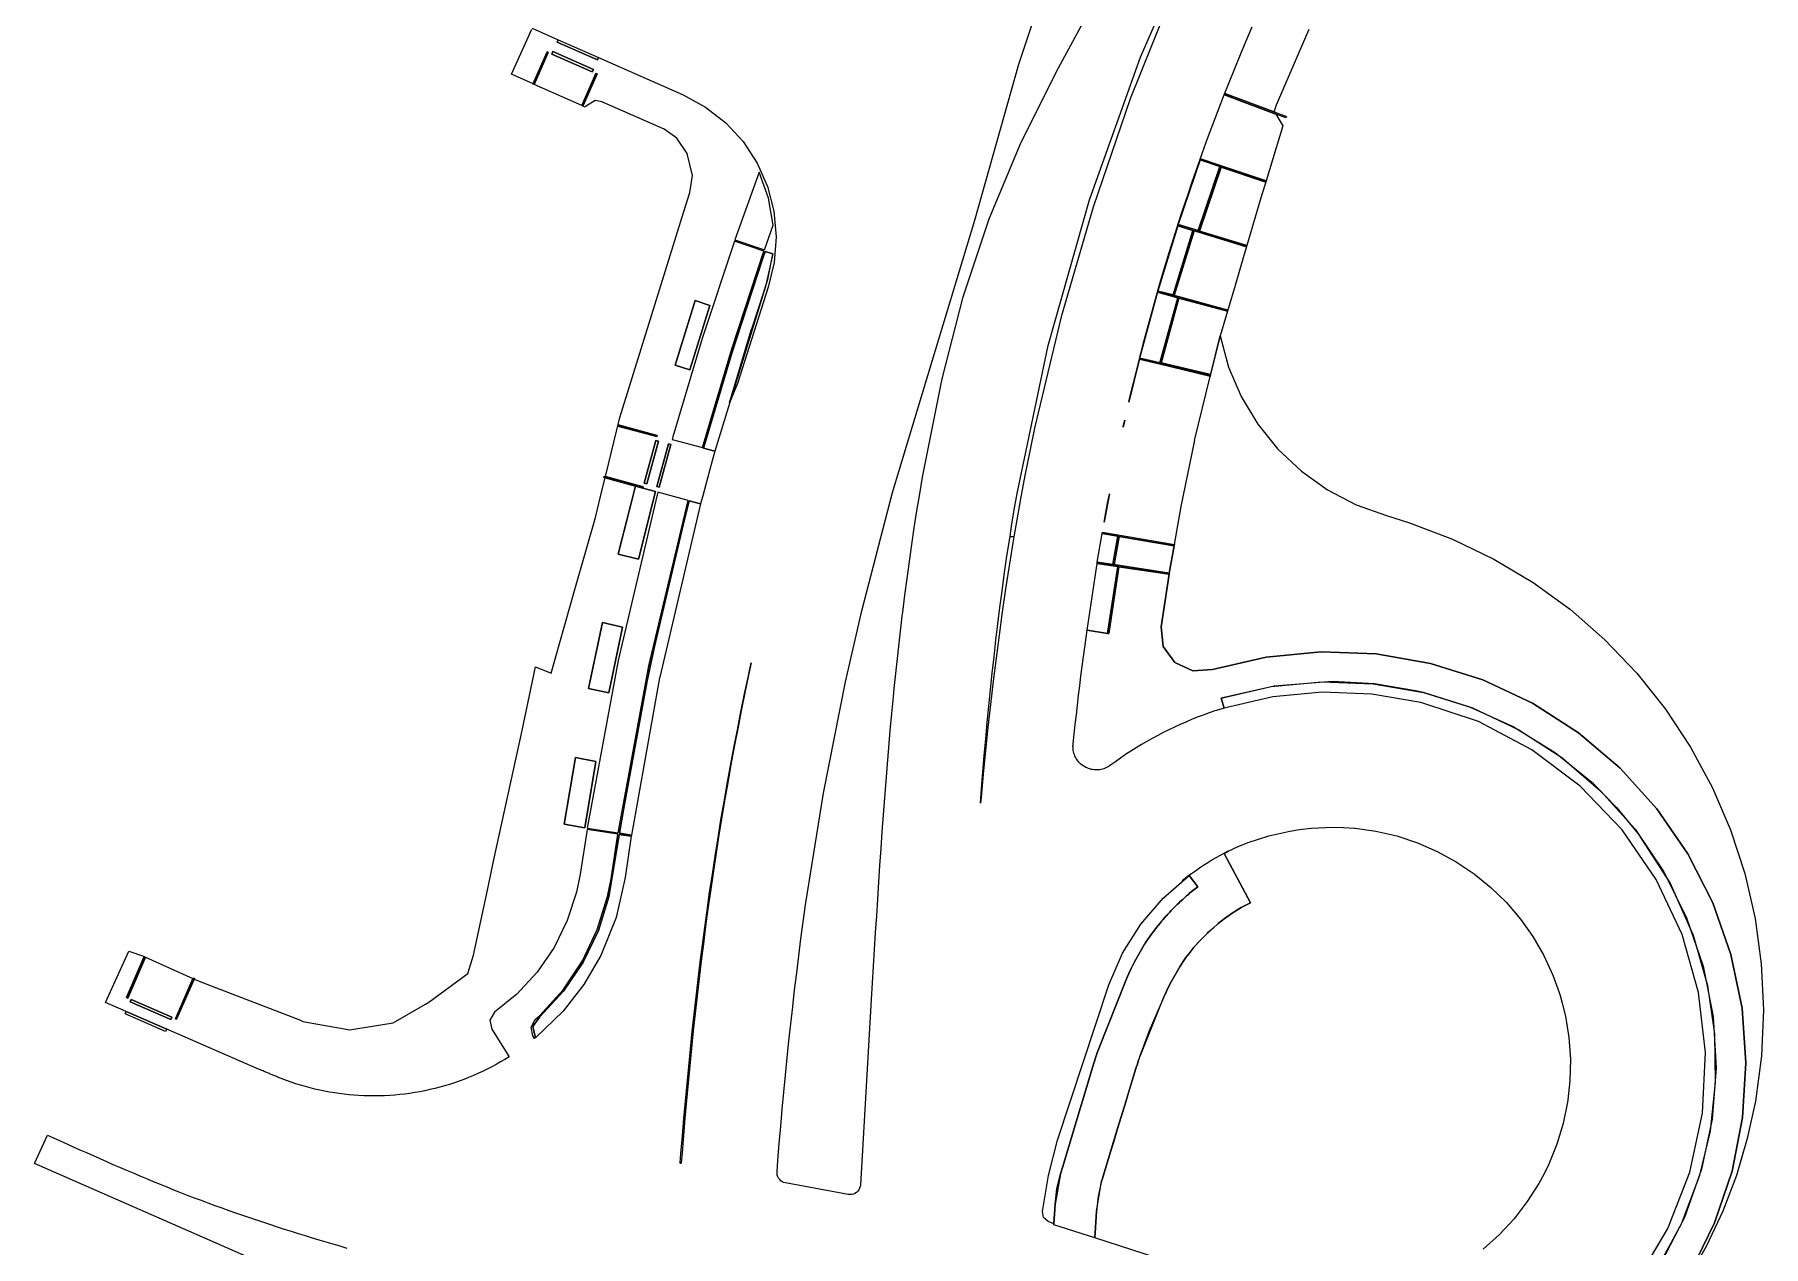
# Model space of a CAD drawing. Header units: metres. Extents: x 105146 to 106170, y 111783 to 118163.
# Drawn here: x 105651.1 to 105784.1, y 114006.6 to 114099.9 of the extents above; entities that cross this region are included whole.
import ezdxf

# ---------------------------------------------------------------- set-up
doc = ezdxf.new("R2010")
doc.units = ezdxf.units.M
doc.layers.add('20-EP-ZONA-DURA', color=253, linetype='CONTINUOUS', lineweight=13)
doc.layers.add('20-EP-ZONA-VERDE', color=84, linetype='CONTINUOUS', lineweight=13)

msp = doc.modelspace()

# ---------------------------------------------------------------- linework, layer by layer
at = {"layer": '20-EP-ZONA-DURA'}
for points in [[(105689.3934, 114100.3543), (105691.3943, 114099.4715), (105691.3135, 114099.2885), (105691.3135, 114099.2885), (105694.4243, 114097.9165), (105694.5051, 114098.0995), (105701.0085, 114095.2315), (105702.7398, 114094.2911), (105704.2939, 114093.0801), (105705.6289, 114091.6312), (105706.7088, 114089.9833), (105707.5045, 114088.1809), (105707.9946, 114086.2727), (105708.1658, 114084.3099), (105708.0135, 114082.3456), (105707.5419, 114080.4327), (105705.1789, 114073.0285), (105704.5663, 114071.5332), (105706.2432, 114077.1162), (105706.307, 114077.3155), (105706.3117, 114077.3149), (105707.1798, 114079.98), (105707.3523, 114080.4963), (105707.4958, 114080.9541), (105707.5095, 114080.9921), (105707.5167, 114081.0278), (105707.8823, 114082.8502), (105707.9105, 114082.9907), (105707.3115, 114083.1919), (105707.1147, 114082.5929), (105704.7442, 114075.3603), (105702.5845, 114068.0621), (105703.4529, 114067.8263), (105703.2457, 114067.082), (105702.8747, 114065.7289), (105702.5111, 114064.3738), (105702.3523, 114063.7731), (105701.4837, 114064.0091), (105700.1896, 114058.8772), (105698.9821, 114053.6452), (105697.9454, 114048.7058), (105697.288, 114045.2992), (105697.2843, 114045.2999), (105697.2422, 114045.0533), (105696.1031, 114038.4307), (105697.0253, 114038.2847), (105697.0101, 114038.1859), (105696.0875, 114038.3319), (105695.3011, 114033.5415), (105694.4991, 114030.9516), (105693.325, 114028.5078), (105691.8042, 114026.2633), (105689.9697, 114024.2669), (105689.4562, 114023.5516), (105689.6573, 114022.6943), (105689.5794, 114022.6304), (105689.4545, 114022.8283), (105689.3094, 114023.4966), (105689.6277, 114024.1019), (105689.9865, 114024.3999), (105691.7733, 114026.382), (105693.2575, 114028.5997), (105694.4083, 114031.0074), (105695.2021, 114033.5551), (105695.4671, 114034.9109), (105695.9887, 114038.3477), (105693.6183, 114038.7231), (105693.0959, 114035.2831), (105692.8135, 114033.8875), (105692.1001, 114031.6989), (105691.083, 114029.6338), (105689.7827, 114027.7342), (105688.2257, 114026.0387), (105686.5105, 114024.6529), (105686.1524, 114024.0385), (105686.2933, 114023.3415), (105687.6287, 114021.2246), (105687.3039, 114021.024), (105687.3005, 114021.022), (105686.9672, 114020.8252), (105686.6244, 114020.6321), (105686.2814, 114020.4477), (105685.9338, 114020.2698), (105685.5843, 114020.0996), (105685.5806, 114020.0979), (105685.2298, 114019.9356), (105685.2262, 114019.934), (105684.8711, 114019.7783), (105684.5098, 114019.6284), (105684.1457, 114019.4859), (105683.7811, 114019.3515), (105683.41, 114019.2231), (105683.0389, 114019.103), (105682.6629, 114018.9895), (105682.2872, 114018.8843), (105681.9117, 114018.7872), (105681.5308, 114018.6967), (105681.1482, 114018.614), (105680.7669, 114018.5394), (105680.763, 114018.5387), (105680.3821, 114018.4721), (105680.3782, 114018.4715), (105679.9952, 114018.4124), (105679.6072, 114018.3604), (105679.2187, 114018.3163), (105678.8283, 114018.2799), (105678.4423, 114018.2517), (105678.4384, 114018.2515), (105678.0503, 114018.2309), (105677.6603, 114018.218), (105677.2673, 114018.2129), (105677.2107, 114018.2129), (105676.8273, 114018.2167), (105676.4505, 114018.2277), (105676.4466, 114018.2279), (105676.0703, 114018.2462), (105675.6894, 114018.2723), (105675.3095, 114018.3057), (105674.9349, 114018.346), (105674.931, 114018.3465), (105674.5569, 114018.3941), (105674.1795, 114018.4496), (105673.8043, 114018.5123), (105673.433, 114018.5819), (105673.4292, 114018.5826), (105673.0607, 114018.6591), (105673.0569, 114018.6599), (105672.6884, 114018.7438), (105672.3211, 114018.8351), (105672.3173, 114018.8361), (105671.954, 114018.9339), (105671.9503, 114018.9349), (105671.5877, 114019.0402), (105671.2237, 114019.1535), (105670.8621, 114019.2739), (105670.5041, 114019.4009), (105670.4342, 114019.4264), (105670.3652, 114019.4521), (105670.2954, 114019.4784), (105670.2255, 114019.5049), (105670.1557, 114019.5317), (105670.0861, 114019.5587), (105670.0166, 114019.5859), (105669.9468, 114019.6133), (105669.8775, 114019.6409), (105669.8085, 114019.6686), (105669.7389, 114019.6969), (105669.6693, 114019.725), (105669.6003, 114019.7533), (105669.531, 114019.7819), (105669.4617, 114019.8106), (105669.3925, 114019.8395), (105669.3232, 114019.8684), (105669.2543, 114019.8974), (105669.1852, 114019.9267), (105669.1163, 114019.956), (105669.0471, 114019.9855), (105668.9782, 114020.0149), (105668.9092, 114020.0446), (105668.8398, 114020.0745), (105668.7709, 114020.104), (105668.7022, 114020.1338), (105668.6329, 114020.1639), (105668.5637, 114020.1937), (105668.495, 114020.2236), (105668.4258, 114020.2536), (105668.3568, 114020.2835), (105661.2843, 114023.3557), (105658.1657, 114024.7103), (105656.5705, 114025.4032), (105658.3791, 114029.3561), (105659.5097, 114028.9549), (105659.5629, 114028.9308), (105658.1973, 114025.7869), (105658.2891, 114025.7469), (105659.654, 114028.8895), (105663.2975, 114027.2374), (105661.9579, 114024.1533), (105662.0497, 114024.1135), (105663.3885, 114027.1961), (105663.5257, 114027.1339), (105664.3597, 114026.8045), (105671.5869, 114024.0473), (105671.7449, 114023.9297), (105675.3599, 114023.3105), (105675.8223, 114023.3843), (105678.6993, 114023.8441), (105681.2019, 114025.2665), (105681.4377, 114025.4385), (105684.4435, 114027.6325), (105684.8801, 114029.0309), (105686.0327, 114034.4149), (105686.4305, 114036.2745), (105687.2885, 114040.2505), (105688.6199, 114046.3269), (105689.6541, 114051.2225), (105690.8509, 114050.7489), (105692.6833, 114057.1847), (105694.2615, 114062.7199), (105694.8063, 114064.9613), (105695.0026, 114065.7691), (105697.3356, 114065.136), (105697.2867, 114064.9426), (105697.2833, 114064.9435), (105696.0143, 114059.9007), (105697.5647, 114059.5105), (105698.8797, 114064.7161), (105697.9147, 114064.9785), (105697.9407, 114065.0747), (105695.0262, 114065.8662), (105696.1307, 114070.4113), (105701.0637, 114086.2525), (105701.5231, 114087.7253), (105701.7221, 114089.0295), (105701.3117, 114090.7149), (105700.5149, 114091.8937), (105699.5395, 114092.5997), (105694.9311, 114094.6153), (105694.7477, 114094.6955), (105694.2417, 114094.7951), (105693.5069, 114094.3443), (105693.4799, 114094.2885), (105693.2973, 114094.3699), (105694.3869, 114096.8401), (105694.2953, 114096.8805), (105693.2059, 114094.4107), (105690.1957, 114095.7523), (105689.5523, 114096.0391), (105690.6355, 114098.4947), (105690.5439, 114098.5351), (105689.4612, 114096.0798), (105687.8027, 114096.8191), (105689.3683, 114100.2969)], [(105749.144, 114100.2697), (105748.7981, 114099.4921), (105748.7981, 114099.4921), (105746.6335, 114094.4459), (105746.4791, 114093.9871), (105746.5338, 114093.8915), (105744.1791, 114094.7707), (105742.6817, 114095.3299), (105742.6467, 114095.2361), (105744.1441, 114094.6771), (105746.6113, 114093.756), (105747.1369, 114092.8367), (105745.8468, 114088.612), (105742.3249, 114089.8057), (105740.8081, 114090.3199), (105740.7759, 114090.2251), (105739.0913, 114085.2541), (105739.0621, 114085.1585), (105737.531, 114080.138), (105737.5037, 114080.0419), (105736.1425, 114075.0394), (105736.1325, 114075.0433), (105736.2049, 114075.3298), (105736.4956, 114076.4484), (105736.7938, 114077.5649), (105737.0996, 114078.6795), (105737.413, 114079.7919), (105737.7339, 114080.9021), (105738.0624, 114082.0102), (105738.3984, 114083.116), (105738.7418, 114084.2195), (105739.0928, 114085.3206), (105739.4515, 114086.4198), (105739.8172, 114087.5156), (105740.1906, 114088.6094), (105740.5713, 114089.7006), (105740.9595, 114090.7891), (105741.3551, 114091.875), (105741.758, 114092.9582), (105742.1683, 114094.0388), (105742.5859, 114095.1163), (105743.0108, 114096.1911), (105743.443, 114097.2629), (105743.8825, 114098.332), (105744.3292, 114099.3977), (105744.7832, 114100.4605)], [(105775.7449, 114004.5921), (105777.8141, 114008.3787), (105779.2212, 114012.1287), (105780.021, 114015.5139), (105780.0217, 114015.5179), (105780.4301, 114019.2335), (105780.4303, 114019.2383), (105780.365, 114022.9756), (105780.3646, 114022.9805), (105779.8265, 114026.6804), (105779.8257, 114026.6843), (105778.7322, 114030.5452), (105778.7296, 114030.5523), (105776.9267, 114034.5953), (105776.9235, 114034.6011), (105774.4927, 114038.3841), (105772.8447, 114040.376), (105772.8411, 114040.38), (105771.0208, 114042.2232), (105768.1194, 114044.5897), (105768.1164, 114044.5918), (105764.9387, 114046.5713), (105764.9352, 114046.5732), (105761.5312, 114048.1342), (105761.5285, 114048.1353), (105757.9513, 114049.2529), (105757.3542, 114049.3916), (105754.1821, 114049.9163), (105754.1771, 114049.9168), (105750.9664, 114050.0926), (105750.9617, 114050.0926), (105746.4712, 114049.7491), (105746.4619, 114049.7476), (105742.3967, 114048.8221), (105742.6317, 114048.0575), (105742.3682, 114047.9776), (105741.9122, 114047.8303), (105741.4588, 114047.6754), (105741.0083, 114047.5129), (105740.56, 114047.3428), (105740.1149, 114047.1654), (105739.6729, 114046.9806), (105739.2339, 114046.7884), (105738.7982, 114046.5888), (105738.366, 114046.3821), (105737.9372, 114046.1682), (105737.5121, 114045.9471), (105737.0908, 114045.7189), (105736.6731, 114045.4837), (105736.2597, 114045.2418), (105735.8503, 114044.9928), (105735.445, 114044.7371), (105735.0442, 114044.4746), (105734.6477, 114044.2055), (105734.2559, 114043.9298), (105733.8736, 114043.6512), (105733.8699, 114043.6486), (105733.7764, 114043.5837), (105733.682, 114043.5264), (105733.5835, 114043.4747), (105733.4819, 114043.4291), (105733.3778, 114043.3899), (105733.272, 114043.3574), (105733.1643, 114043.3314), (105733.054, 114043.3119), (105732.9429, 114043.2994), (105732.8327, 114043.2938), (105732.7209, 114043.2949), (105732.6094, 114043.3031), (105732.4999, 114043.3179), (105732.3899, 114043.3398), (105732.2828, 114043.3681), (105732.1767, 114043.4032), (105732.0744, 114043.4443), (105731.9727, 114043.4927), (105731.8759, 114043.5463), (105731.7826, 114043.6057), (105731.6924, 114043.6714), (105731.6054, 114043.7433), (105731.5257, 114043.818), (105731.4484, 114043.9), (105731.3777, 114043.9849), (105731.3117, 114044.0748), (105731.252, 114044.1679), (105731.1974, 114044.2657), (105731.1494, 114044.3659), (105731.1076, 114044.4691), (105731.0724, 114044.574), (105731.0433, 114044.6824), (105731.0214, 114044.7909), (105731.006, 114044.9018), (105730.9975, 114045.0133), (105730.9945, 114045.0996), (105730.9954, 114045.1136), (105730.9959, 114045.121), (105730.9961, 114045.1253), (105730.9963, 114045.1299), (105731.0011, 114045.2068), (105731.007, 114045.2867), (105731.0073, 114045.2911), (105731.1693, 114046.7822), (105731.2534, 114047.5303), (105731.3396, 114048.2782), (105731.4263, 114049.0142), (105731.4277, 114049.0253), (105731.4299, 114049.0488), (105731.5177, 114049.7719), (105731.6098, 114050.5177), (105731.7039, 114051.2631), (105731.8002, 114052.0078), (105731.8986, 114052.7516), (105731.9993, 114053.4949), (105732.0749, 114054.0405), (105733.6572, 114053.8015), (105733.7559, 114053.7865), (105734.5325, 114058.9282), (105738.388, 114058.3434), (105737.7787, 114054.3075), (105737.9405, 114052.7937), (105738.8245, 114051.5542), (105740.203, 114050.9081), (105741.7212, 114051.0218), (105741.7212, 114051.0218), (105745.8539, 114051.9808), (105750.0775, 114052.3811), (105754.3167, 114052.2157), (105758.4963, 114051.4875), (105762.5147, 114050.2201), (105766.3303, 114048.4326), (105769.876, 114046.1564), (105773.0897, 114043.4313), (105775.9149, 114040.3053), (105778.302, 114036.8332), (105780.2092, 114033.076), (105781.6028, 114029.0996), (105782.4585, 114024.9739), (105782.7612, 114020.7712), (105782.5056, 114016.5655), (105781.6963, 114012.4304), (105780.3473, 114008.4386), (105778.4825, 114004.6603)]]:
    msp.add_lwpolyline(points, dxfattribs=at)
for points in [[(105690.9907, 114098.5567), (105690.9099, 114098.3735), (105694.0209, 114097.0015), (105694.1015, 114097.1845), (105690.9907, 114098.5567)], [(105745.5287, 114087.5701), (105744.3718, 114083.6413), (105740.7189, 114084.757), (105742.3871, 114089.679), (105745.8176, 114088.5164), (105745.5287, 114087.5701)], [(105704.9811, 114084.0749), (105707.2567, 114083.3119), (105707.9263, 114085.2181), (105707.5672, 114087.2936), (105706.8447, 114089.2723), (105704.9811, 114084.0749)], [(105742.8808, 114078.5785), (105742.9071, 114078.6749), (105739.0755, 114079.7177), (105737.531, 114080.138), (105738.6929, 114079.8342), (105738.7885, 114079.8049), (105740.3075, 114084.7781), (105740.5945, 114084.6905), (105744.3435, 114083.5453), (105744.1461, 114082.8749), (105743.4645, 114080.5621), (105742.8808, 114078.5785)], [(105707.2241, 114083.2175), (105704.9483, 114083.9803), (105702.4747, 114076.4804), (105700.2257, 114068.9101), (105700.1733, 114068.7169), (105702.4879, 114068.0885), (105704.7418, 114075.6888), (105707.2241, 114083.2175)], [(105703.0721, 114079.0195), (105701.9385, 114079.4077), (105700.3835, 114074.4457), (105701.5281, 114074.0871), (105703.0721, 114079.0195)], [(105742.8808, 114078.5785), (105742.3221, 114076.6799), (105741.5823, 114073.7089), (105737.7906, 114074.6177), (105739.1453, 114079.5951), (105742.8808, 114078.5785)], [(105736.1288, 114075.0283), (105735.2952, 114071.6012), (105735.3787, 114071.9626), (105735.6465, 114073.0868), (105735.9219, 114074.2093), (105736.1288, 114075.0283)], [(105699.0153, 114069.0315), (105696.0017, 114069.8499), (105695.9755, 114069.7535), (105698.9891, 114068.9349), (105699.0153, 114069.0315)], [(105734.9767, 114070.2027), (105734.8628, 114069.6761), (105734.8589, 114069.6769), (105734.866, 114069.7084), (105734.9767, 114070.2027)], [(105698.2123, 114065.3119), (105699.1035, 114068.5931), (105698.9105, 114068.6455), (105698.0193, 114065.3643), (105698.2123, 114065.3119)], [(105700.0685, 114068.3309), (105699.8755, 114068.3835), (105698.9845, 114065.1023), (105699.1775, 114065.0497), (105700.0685, 114068.3309)], [(105693.6339, 114038.8219), (105696.0045, 114038.4463), (105698.3769, 114051.3079), (105701.3871, 114064.0353), (105699.0727, 114064.6639), (105699.0201, 114064.4707), (105696.0095, 114051.713), (105693.6339, 114038.8219)], [(105733.8046, 114064.5384), (105733.3936, 114062.356), (105733.5267, 114063.0893), (105733.6623, 114063.8215), (105733.7983, 114064.5395), (105733.8046, 114064.5384)], [(105723.9206, 114041.1956), (105723.8805, 114040.7471), (105723.9661, 114041.8479), (105724.0691, 114043.1221), (105724.1762, 114044.3952), (105724.2877, 114045.6671), (105724.4041, 114046.9375), (105724.5254, 114048.2067), (105724.6521, 114049.4744), (105724.7844, 114050.7407), (105724.9227, 114052.0053), (105725.0672, 114053.2685), (105725.2182, 114054.53), (105725.3761, 114055.7899), (105725.5409, 114057.0477), (105725.7132, 114058.3039), (105725.893, 114059.5581), (105726.0808, 114060.8102), (105726.1517, 114061.2631), (105726.4481, 114061.2167), (105726.3716, 114060.7662), (105726.086, 114058.9954), (105725.8145, 114057.2222), (105725.5569, 114055.4471), (105725.3123, 114053.6705), (105725.0803, 114051.8921), (105724.8604, 114050.112), (105724.6518, 114048.331), (105724.4541, 114046.5486), (105724.2668, 114044.7651), (105724.0891, 114042.9808), (105723.9206, 114041.1956)], [(105696.3561, 114054.2799), (105694.7983, 114054.6395), (105693.7305, 114049.5503), (105695.2951, 114049.2219), (105696.3561, 114054.2799)], [(105700.8294, 114013.0253), (105700.823, 114013.0243), (105700.8103, 114013.0253), (105700.8042, 114013.0273), (105700.7985, 114013.0302), (105700.7935, 114013.0338), (105700.7889, 114013.0384), (105700.7849, 114013.0439), (105700.7823, 114013.0491), (105700.7803, 114013.0553), (105700.7793, 114013.0616), (105700.7793, 114013.0753), (105700.8371, 114013.7962), (105700.9484, 114015.135), (105701.064, 114016.4734), (105701.1837, 114017.8116), (105701.308, 114019.1493), (105701.437, 114020.4863), (105701.5711, 114021.823), (105701.7104, 114023.159), (105701.8551, 114024.4945), (105702.0056, 114025.8291), (105702.1619, 114027.1632), (105702.3242, 114028.4965), (105702.4931, 114029.8291), (105702.6684, 114031.1605), (105702.8504, 114032.4913), (105703.0489, 114033.8861), (105703.2552, 114035.2798), (105703.4691, 114036.6723), (105703.6908, 114038.0636), (105703.9201, 114039.4536), (105704.1571, 114040.8424), (105704.4019, 114042.2303), (105704.6542, 114043.6159), (105704.9142, 114045.0006), (105705.1819, 114046.3838), (105705.4571, 114047.765), (105705.7401, 114049.1456), (105706.0307, 114050.5241), (105706.2521, 114051.5466), (105706.0483, 114050.5953), (105705.7607, 114049.2156), (105705.4808, 114047.8343), (105705.2086, 114046.4515), (105704.944, 114045.0672), (105704.6872, 114043.6814), (105704.438, 114042.2942), (105704.1965, 114040.9058), (105703.9628, 114039.5159), (105703.7367, 114038.1248), (105703.5184, 114036.7325), (105703.3079, 114035.3389), (105703.1051, 114033.9442), (105702.9182, 114032.6083), (105702.7377, 114031.2673), (105702.5639, 114029.9262), (105702.3966, 114028.5848), (105702.2357, 114027.2435), (105702.081, 114025.9018), (105701.9319, 114024.5604), (105701.7886, 114023.2188), (105701.6506, 114021.8774), (105701.5179, 114020.5361), (105701.3898, 114019.195), (105701.2667, 114017.8539), (105701.1479, 114016.5133), (105701.0332, 114015.1727), (105700.9226, 114013.8325), (105700.8617, 114013.0694), (105700.8595, 114013.0554), (105700.8573, 114013.0487), (105700.8548, 114013.0438), (105700.8508, 114013.0383), (105700.8464, 114013.0339), (105700.8412, 114013.0301), (105700.836, 114013.0275), (105700.8294, 114013.0253)], [(105694.2953, 114043.9475), (105692.7245, 114044.2449), (105691.8597, 114039.1173), (105693.4361, 114038.8513), (105694.2953, 114043.9475)], [(105742.6295, 114036.8759), (105744.6457, 114033.0779), (105743.9293, 114032.6977), (105743.7283, 114032.5791), (105743.2405, 114032.2699), (105742.6357, 114031.8471), (105742.1633, 114031.4795), (105742.1191, 114031.4303), (105741.8301, 114031.1823), (105741.7717, 114031.1314), (105741.6907, 114031.0607), (105741.6781, 114031.0495), (105741.6209, 114030.9983), (105741.5809, 114030.9623), (105741.5395, 114030.9247), (105741.4061, 114030.8013), (105741.3367, 114030.7359), (105741.2385, 114030.6419), (105741.0297, 114030.4353), (105740.8571, 114030.2583), (105740.7685, 114030.1647), (105740.6499, 114030.0367), (105740.5769, 114029.9565), (105740.5667, 114029.9453), (105740.3285, 114029.6735), (105740.2837, 114029.6207), (105740.2657, 114029.5995), (105740.2441, 114029.5728), (105739.9285, 114029.1825), (105739.7629, 114028.9659), (105739.6791, 114028.8527), (105739.5753, 114028.7087), (105739.2313, 114028.2029), (105738.5357, 114027.0021), (105738.3619, 114026.6563), (105738.3599, 114026.6525), (105738.2071, 114026.3233), (105738.1285, 114026.1449), (105738.0709, 114026.0085), (105737.9695, 114025.7681), (105736.8564, 114023.2258), (105736.1706, 114021.3382), (105736.0219, 114020.8829), (105735.9455, 114020.6637), (105735.8995, 114020.5351), (105735.8901, 114020.5089), (105735.8807, 114020.4825), (105735.8715, 114020.4563), (105735.8623, 114020.4299), (105735.8531, 114020.4035), (105735.8441, 114020.3771), (105735.8349, 114020.3507), (105735.8279, 114020.3297), (105735.6479, 114019.7345), (105735.2667, 114018.4739), (105735.0523, 114017.7651), (105734.4569, 114015.7959), (105734.1082, 114014.6425), (105733.8615, 114013.8265), (105733.2659, 114011.8573), (105733.2017, 114011.6447), (105732.9283, 114010.4984), (105732.7931, 114009.3283), (105732.6795, 114007.2861), (105729.5315, 114008.3077), (105729.5351, 114008.3743), (105729.6187, 114009.8761), (105729.7553, 114011.0585), (105730.0313, 114012.2159), (105730.2029, 114012.7835), (105730.7983, 114014.7527), (105731.3939, 114016.7221), (105731.9893, 114018.6913), (105732.5849, 114020.6607), (105732.7797, 114021.3053), (105732.7847, 114021.3201), (105732.7957, 114021.3525), (105732.8012, 114021.3687), (105732.8067, 114021.3849), (105732.8179, 114021.4173), (105732.8234, 114021.4335), (105732.8289, 114021.4497), (105732.8401, 114021.4819), (105732.8458, 114021.4981), (105732.8515, 114021.5143), (105732.8627, 114021.5465), (105732.8684, 114021.5626), (105732.8741, 114021.5787), (105732.8857, 114021.6107), (105732.9461, 114021.7799), (105732.9731, 114021.8547), (105735.0519, 114027.0851), (105735.1901, 114027.4125), (105735.2917, 114027.6431), (105735.4671, 114028.0205), (105735.4905, 114028.0689), (105735.7191, 114028.5241), (105736.5033, 114029.8777), (105736.5119, 114029.8911), (105736.5381, 114029.9317), (105736.5574, 114029.9614), (105736.5601, 114029.9655), (105736.9539, 114030.5443), (105737.0949, 114030.7401), (105737.2057, 114030.8897), (105737.4129, 114031.1609), (105737.7973, 114031.6361), (105737.8411, 114031.6881), (105737.9067, 114031.7651), (105738.1739, 114032.0699), (105738.2037, 114032.1031), (105738.2929, 114032.2013), (105738.4342, 114032.3538), (105738.5501, 114032.4759), (105738.7587, 114032.6899), (105739.0059, 114032.9345), (105739.1317, 114033.0551), (105739.2227, 114033.1407), (105739.3773, 114033.2837), (105739.4337, 114033.3349), (105739.4841, 114033.3803), (105739.5513, 114033.4403), (105739.5682, 114033.4553), (105739.5769, 114033.4631), (105739.7355, 114033.6015), (105739.8767, 114033.7227), (105739.9543, 114033.8093), (105740.0823, 114033.9151), (105740.5925, 114034.3117), (105739.9197, 114035.1747), (105739.9161, 114035.1793), (105739.3943, 114034.7735), (105739.4978, 114034.8571), (105739.7985, 114035.0937), (105740.0991, 114035.3202), (105740.1025, 114035.3226), (105740.4089, 114035.5438), (105740.7215, 114035.7595), (105741.0374, 114035.9681), (105741.3584, 114036.1707), (105741.3619, 114036.1728), (105741.6863, 114036.3681), (105742.0134, 114036.5559), (105742.0171, 114036.5579), (105742.3477, 114036.7388), (105742.6849, 114036.9142), (105742.9247, 114037.0327), (105742.6295, 114036.8759)], [(105661.6031, 114024.0895), (105661.6827, 114024.2729), (105658.5641, 114025.6275), (105658.4845, 114025.4441), (105661.6031, 114024.0895)]]:
    msp.add_lwpolyline(points, close=True, dxfattribs=at)
at = {"layer": '20-EP-ZONA-VERDE'}
for points in [[(105741.6189, 114118.9579), (105729.8449, 114097.2941), (105726.9742, 114091.5735), (105724.5181, 114085.663), (105722.489, 114079.5926), (105720.8973, 114073.3931), (105719.4039, 114065.8221), (105719.1829, 114064.5307), (105718.9701, 114063.2317), (105718.7663, 114061.9321), (105718.5713, 114060.6321), (105718.3849, 114059.3317), (105718.2065, 114058.0311), (105718.0359, 114056.7305), (105717.8731, 114055.4297), (105717.8361, 114055.1201), (105717.2231, 114049.5533), (105717.1605, 114048.9269), (105717.0361, 114047.6271), (105716.9173, 114046.3277), (105716.8033, 114045.0287), (105716.6941, 114043.7303), (105716.5891, 114042.4323), (105716.4883, 114041.1349), (105716.3915, 114039.8381), (105716.2979, 114038.5417), (105716.2075, 114037.2463), (105716.1199, 114035.9515), (105716.0349, 114034.6573), (105715.9521, 114033.3639), (105715.8711, 114032.0713), (105715.7917, 114030.7777), (105715.7137, 114029.4871), (105715.6365, 114028.1973), (105715.5603, 114026.9083), (105715.4841, 114025.6201), (105714.6437, 114011.3713), (105714.6243, 114011.2372), (105714.5825, 114011.1083), (105714.5196, 114010.9884), (105714.4374, 114010.8807), (105714.3382, 114010.7885), (105714.2248, 114010.7143), (105714.1006, 114010.6603), (105713.969, 114010.6281), (105713.8339, 114010.6185), (105713.6991, 114010.6319), (105708.8813, 114011.5261), (105708.7556, 114011.5602), (105708.6371, 114011.6143), (105708.529, 114011.6869), (105708.4341, 114011.776), (105708.3548, 114011.8794), (105708.2935, 114011.9943), (105708.2515, 114012.1176), (105708.2302, 114012.246), (105708.2299, 114012.3763), (105708.2983, 114013.2339), (105708.4073, 114014.5531), (105708.5199, 114015.8713), (105708.6367, 114017.1887), (105708.7577, 114018.5049), (105708.8831, 114019.8201), (105709.0133, 114021.1341), (105709.1483, 114022.4471), (105709.2885, 114023.7589), (105709.4339, 114025.0693), (105709.5851, 114026.3785), (105709.7419, 114027.6865), (105709.9049, 114028.9931), (105710.0739, 114030.2983), (105710.2495, 114031.6019), (105710.4323, 114032.9089), (105711.8154, 114041.5144), (105713.5021, 114050.0657), (105714.7455, 114055.5289), (105717.1123, 114064.6347), (105719.8251, 114073.6435), (105723.4411, 114085.5881), (105726.8269, 114097.6001), (105729.4706, 114105.5647)], [(105738.6781, 114103.0971), (105735.4052, 114094.923), (105732.5356, 114086.5986), (105730.076, 114078.144), (105728.0323, 114069.5795), (105727.6675, 114067.8235), (105727.3195, 114066.0635), (105726.9877, 114064.3005), (105726.6721, 114062.5345), (105726.4481, 114061.2167), (105726.1517, 114061.2631), (105726.2767, 114062.0601), (105726.4811, 114063.3079), (105726.6955, 114064.5601), (105729.0921, 114075.9582), (105732.2576, 114087.1668), (105736.1775, 114098.1345), (105740.8337, 114108.8105)], [(105778.4825, 114004.6602), (105780.3473, 114008.4386), (105781.6963, 114012.4304), (105782.5056, 114016.5654), (105782.7612, 114020.7712), (105782.4585, 114024.9738), (105781.6028, 114029.0996), (105780.2092, 114033.0759), (105778.302, 114036.8332), (105775.9149, 114040.3053), (105773.0897, 114043.4313), (105769.876, 114046.1563), (105766.3303, 114048.4326), (105762.5147, 114050.2201), (105758.4963, 114051.4875), (105754.3167, 114052.2157), (105750.0775, 114052.3811), (105745.8539, 114051.9808), (105741.7212, 114051.0218), (105740.2032, 114050.908), (105738.8248, 114051.5539), (105737.9408, 114052.7931), (105737.7787, 114054.3075), (105738.388, 114058.3434), (105738.4055, 114058.442), (105738.7756, 114060.5309), (105738.7931, 114060.6293), (105739.3125, 114063.5623), (105740.3343, 114068.5445), (105740.3441, 114068.5423), (105740.3645, 114068.6403), (105740.3543, 114068.6423), (105741.5496, 114073.5746), (105741.5731, 114073.6719), (105742.3221, 114076.6799), (105742.9699, 114074.2927), (105743.939, 114072.0165), (105745.2111, 114069.8947), (105746.762, 114067.9673), (105748.5626, 114066.2708), (105750.5788, 114064.8372), (105752.7725, 114063.6936), (105755.1023, 114062.8617), (105755.1023, 114062.8617), (105756.8795, 114062.3077), (105760.1858, 114061.0604), (105763.3675, 114059.5225), (105766.3989, 114057.7065), (105769.2559, 114055.6268), (105771.9156, 114053.3), (105774.3567, 114050.7449), (105776.5597, 114047.9818), (105778.5069, 114045.0329), (105780.1828, 114041.9218), (105781.5739, 114038.6733), (105782.6692, 114035.3136), (105783.4597, 114031.8693), (105783.9393, 114028.3682), (105784.104, 114024.8383), (105783.9527, 114021.3077), (105783.4863, 114017.8045), (105782.8598, 114014.9269), (105782.0206, 114012.1039), (105780.9734, 114009.3513), (105779.7241, 114006.6843), (105778.2795, 114004.1178)], [(105774.3875, 114004.0121), (105776.7588, 114008.0152), (105778.4521, 114012.3488), (105779.423, 114016.8992), (105779.6458, 114021.5465), (105779.1148, 114026.1689), (105777.8438, 114030.6446), (105775.8664, 114034.8562), (105773.2344, 114038.693), (105770.0171, 114042.054), (105766.299, 114044.851), (105762.1777, 114047.0105), (105757.7617, 114048.4757), (105753.9921, 114049.1325), (105750.1687, 114049.282), (105746.3593, 114048.9215), (105742.6317, 114048.0575), (105742.3967, 114048.8221), (105746.2288, 114049.7108), (105750.1451, 114050.0816), (105754.0759, 114049.928), (105757.9513, 114049.2529), (105757.9513, 114049.2529), (105761.7148, 114048.0632), (105765.2859, 114046.3818), (105768.6005, 114044.2387), (105771.5993, 114041.6722), (105774.2287, 114038.7284), (105776.4415, 114035.4599), (105778.1981, 114031.9253), (105779.4672, 114028.1878), (105780.226, 114024.3143), (105780.4608, 114020.3742), (105780.1676, 114016.438), (105779.3515, 114012.5762), (105778.0271, 114008.8579), (105776.2182, 114005.3497)], [(105738.4395, 114005.4171), (105732.6795, 114007.2861), (105732.7931, 114009.3283), (105733.2017, 114011.6447), (105733.2659, 114011.8573), (105733.8615, 114013.8265), (105734.4569, 114015.7959), (105735.0523, 114017.7651), (105735.6479, 114019.7345), (105735.8279, 114020.3297), (105735.8349, 114020.3507), (105735.8441, 114020.3771), (105735.8531, 114020.4035), (105735.8623, 114020.4299), (105735.8715, 114020.4563), (105735.8807, 114020.4825), (105735.8901, 114020.5089), (105735.8995, 114020.5351), (105735.9455, 114020.6637), (105736.0219, 114020.8829), (105737.9695, 114025.7681), (105738.1285, 114026.1449), (105738.2071, 114026.3233), (105738.3599, 114026.6525), (105738.3619, 114026.6563), (105738.5357, 114027.0021), (105739.2313, 114028.2029), (105739.5753, 114028.7087), (105739.6791, 114028.8527), (105739.7629, 114028.9659), (105739.9285, 114029.1825), (105740.2657, 114029.5995), (105740.2837, 114029.6207), (105740.3285, 114029.6735), (105740.5667, 114029.9453), (105740.5769, 114029.9565), (105740.6499, 114030.0367), (105740.7685, 114030.1647), (105740.8571, 114030.2583), (105741.0297, 114030.4353), (105741.2385, 114030.6419), (105741.3367, 114030.7359), (105741.4061, 114030.8013), (105741.5395, 114030.9247), (105741.5809, 114030.9623), (105741.6209, 114030.9983), (105741.6781, 114031.0495), (105741.6907, 114031.0607), (105741.8301, 114031.1823), (105742.1191, 114031.4303), (105742.1633, 114031.4795), (105742.6357, 114031.8471), (105743.2405, 114032.2699), (105743.7283, 114032.5791), (105743.9293, 114032.6977), (105744.6457, 114033.0779), (105742.6295, 114036.8759), (105742.9443, 114037.0431), (105743.7003, 114037.3907), (105744.0071, 114037.5201), (105744.2893, 114037.6331), (105744.4661, 114037.7013), (105746.0499, 114038.2213), (105747.6731, 114038.5949), (105748.4161, 114038.7149), (105749.3163, 114038.8187), (105750.9821, 114038.8929), (105751.8113, 114038.8731), (105751.8113, 114038.8731), (105752.6431, 114038.8155), (105752.6989, 114038.8103), (105754.2883, 114038.5879), (105755.9083, 114038.2115), (105757.4875, 114037.6897), (105759.0125, 114037.0265), (105760.4713, 114036.2279), (105761.8513, 114035.2999), (105763.1415, 114034.2505), (105764.3311, 114033.0885), (105765.4113, 114031.8219), (105766.0659, 114030.9249), (105766.3687, 114030.4677), (105767.2029, 114029.0255), (105767.9015, 114027.5155), (105768.3871, 114026.1825), (105768.4597, 114025.9507), (105768.6313, 114025.3547), (105768.8737, 114024.3407), (105769.1401, 114022.6975), (105769.2561, 114021.0385), (105769.2209, 114019.3753), (105769.0637, 114017.9091), (105769.0359, 114017.7271), (105768.6999, 114016.0943), (105768.2181, 114014.5025), (105767.5931, 114012.9589), (105767.2315, 114012.2157), (105766.8337, 114011.4845), (105765.9399, 114010.0793), (105764.9235, 114008.7629), (105763.7919, 114007.5443), (105762.5527, 114006.4319)], [(105673.6341, 114003.1327), (105651.1219, 114013.0137), (105652.1245, 114015.2055), (105652.5861, 114014.9937), (105652.5861, 114014.9937), (105653.0897, 114014.7635), (105653.5941, 114014.5339), (105654.0995, 114014.3049), (105654.6059, 114014.0765), (105655.1131, 114013.8489), (105655.6215, 114013.6221), (105656.1311, 114013.3963), (105656.6417, 114013.1715), (105657.1535, 114012.9479), (105657.6665, 114012.7253), (105658.1805, 114012.5041), (105658.6961, 114012.2843), (105659.2129, 114012.0659), (105659.7309, 114011.8491), (105660.2503, 114011.6341), (105660.7711, 114011.4207), (105661.2933, 114011.2091), (105661.8171, 114010.9995), (105662.3423, 114010.7921), (105662.8689, 114010.5865), (105663.3971, 114010.3835), (105663.9267, 114010.1825), (105664.4579, 114009.9841), (105664.9903, 114009.7885), (105665.5229, 114009.5955), (105666.0559, 114009.4055), (105666.5893, 114009.2181), (105667.1229, 114009.0333), (105667.6567, 114008.8511), (105668.1907, 114008.6711), (105668.7247, 114008.4935), (105669.2589, 114008.3183), (105669.7931, 114008.1451), (105670.3273, 114007.9739), (105670.8617, 114007.8047), (105671.3957, 114007.6375), (105671.9299, 114007.4719), (105672.4637, 114007.3081), (105672.9977, 114007.1459), (105673.5313, 114006.9851), (105674.0647, 114006.8259), (105674.5977, 114006.6679), (105675.1307, 114006.5111)]]:
    msp.add_lwpolyline(points, dxfattribs=at)
for points in [[(105694.5051, 114098.0995), (105694.4243, 114097.9165), (105691.3135, 114099.2885), (105691.3943, 114099.4715), (105694.5051, 114098.0995)], [(105690.6355, 114098.4947), (105689.5461, 114096.0249), (105689.4547, 114096.0651), (105690.5439, 114098.5351), (105690.6355, 114098.4947)], [(105694.1015, 114097.1845), (105694.0209, 114097.0015), (105690.9099, 114098.3735), (105690.9907, 114098.5567), (105694.1015, 114097.1845)], [(105694.3869, 114096.8401), (105693.2975, 114094.3703), (105693.2059, 114094.4107), (105694.2953, 114096.8805), (105694.3869, 114096.8401)], [(105744.1791, 114094.7707), (105747.4087, 114093.5649), (105747.3737, 114093.4713), (105744.1441, 114094.6771), (105742.6467, 114095.2361), (105742.6817, 114095.3299), (105744.1791, 114094.7707)], [(105742.2925, 114089.711), (105740.6235, 114084.7862), (105739.0913, 114085.2541), (105740.7759, 114090.2251), (105742.2925, 114089.711)], [(105742.3871, 114089.679), (105740.7189, 114084.757), (105740.6235, 114084.7862), (105742.2925, 114089.711), (105742.3871, 114089.679)], [(105742.3249, 114089.8057), (105745.8477, 114088.6117), (105745.8179, 114088.5163), (105742.3871, 114089.679), (105742.2925, 114089.711), (105740.7759, 114090.2251), (105740.8081, 114090.3199), (105742.3249, 114089.8057)], [(105740.2119, 114084.8073), (105738.6929, 114079.8342), (105737.531, 114080.138), (105739.0621, 114085.1585), (105740.2119, 114084.8073)], [(105740.3075, 114084.7781), (105738.7885, 114079.8049), (105738.6929, 114079.8342), (105740.2119, 114084.8073), (105740.3075, 114084.7781)], [(105740.6235, 114084.7862), (105740.7179, 114084.7541), (105740.7189, 114084.757), (105744.3719, 114083.6413), (105744.3435, 114083.5453), (105740.5945, 114084.6905), (105740.3075, 114084.7781), (105740.2119, 114084.8073), (105739.0621, 114085.1585), (105739.0913, 114085.2541), (105740.6235, 114084.7862)], [(105740.7189, 114084.757), (105740.7179, 114084.7541), (105740.6235, 114084.7862), (105740.7189, 114084.757)], [(105707.8985, 114082.9913), (105707.3523, 114080.4963), (105703.4529, 114067.8263), (105702.5845, 114068.0621), (105704.8375, 114075.6597), (105707.3189, 114083.1857), (105707.8985, 114082.9913)], [(105739.049, 114079.6213), (105737.6834, 114074.604), (105736.1257, 114074.9777), (105737.5037, 114080.0419), (105739.049, 114079.6213)], [(105739.0755, 114079.7177), (105742.9071, 114078.6749), (105742.8807, 114078.5785), (105739.1453, 114079.5951), (105739.049, 114079.6213), (105737.5037, 114080.0419), (105737.531, 114080.138), (105739.0755, 114079.7177)], [(105703.0721, 114079.0195), (105701.5281, 114074.0871), (105700.3835, 114074.4457), (105701.9385, 114079.4077), (105703.0721, 114079.0195)], [(105739.1453, 114079.5951), (105737.7806, 114074.581), (105737.6834, 114074.604), (105739.049, 114079.6213), (105739.1453, 114079.5951)], [(105737.6834, 114074.604), (105737.7797, 114074.5777), (105737.7806, 114074.581), (105741.5731, 114073.6719), (105741.5496, 114073.5746), (105737.6601, 114074.5071), (105736.1025, 114074.8805), (105736.1257, 114074.9777), (105737.6834, 114074.604)], [(105737.7806, 114074.581), (105737.7797, 114074.5777), (105737.6834, 114074.604), (105737.7806, 114074.581)], [(105699.0153, 114069.0315), (105698.9891, 114068.9349), (105695.9755, 114069.7535), (105696.0017, 114069.8499), (105699.0153, 114069.0315)], [(105699.1035, 114068.5931), (105698.2123, 114065.3119), (105698.0193, 114065.3643), (105698.9105, 114068.6455), (105699.1035, 114068.5931)], [(105700.0685, 114068.3309), (105699.1775, 114065.0497), (105698.9845, 114065.1023), (105699.8755, 114068.3835), (105700.0685, 114068.3309)], [(105697.9407, 114065.0747), (105697.9147, 114064.9785), (105697.3356, 114065.136), (105694.9009, 114065.7967), (105694.9271, 114065.8931), (105697.9407, 114065.0747)], [(105697.9147, 114064.9785), (105698.8797, 114064.7161), (105697.5647, 114059.5105), (105696.0143, 114059.9007), (105697.3356, 114065.136), (105697.9147, 114064.9785)], [(105702.3523, 114063.7731), (105699.2161, 114050.4351), (105699.2023, 114050.3685), (105697.0253, 114038.2847), (105696.1031, 114038.4307), (105698.4746, 114051.2869), (105701.4837, 114064.0091), (105702.3523, 114063.7731)], [(105734.4394, 114061.2791), (105734.0537, 114059.1017), (105732.8663, 114059.281), (105733.2407, 114061.4915), (105734.4394, 114061.2791)], [(105738.7931, 114060.6293), (105738.7756, 114060.5309), (105734.5387, 114061.2662), (105734.4401, 114061.2833), (105733.2407, 114061.4915), (105733.2579, 114061.5901), (105738.7931, 114060.6293)], [(105734.4401, 114061.2833), (105734.4394, 114061.2791), (105733.2407, 114061.4915), (105734.4401, 114061.2833)], [(105734.5387, 114061.2662), (105734.1525, 114059.0867), (105734.0537, 114059.1017), (105734.4394, 114061.2791), (105734.4401, 114061.2833), (105734.5387, 114061.2662)], [(105738.7756, 114060.5309), (105738.4055, 114058.442), (105734.4491, 114059.0419), (105734.1525, 114059.0867), (105734.5387, 114061.2662), (105738.7756, 114060.5309)], [(105734.4338, 114058.9431), (105733.6572, 114053.8015), (105732.0749, 114054.0405), (105732.8509, 114059.1823), (105734.4338, 114058.9431)], [(105734.0537, 114059.1017), (105734.1525, 114059.0867), (105734.4491, 114059.0419), (105738.4055, 114058.442), (105738.388, 114058.3434), (105734.5325, 114058.9282), (105734.4338, 114058.9431), (105732.8509, 114059.1823), (105732.8663, 114059.281), (105734.0537, 114059.1017)], [(105734.5325, 114058.9282), (105733.7559, 114053.7865), (105733.6572, 114053.8015), (105734.4338, 114058.9431), (105734.5325, 114058.9282)], [(105696.3561, 114054.2799), (105695.2951, 114049.2219), (105693.7305, 114049.5503), (105694.7983, 114054.6395), (105696.3561, 114054.2799)], [(105694.2953, 114043.9475), (105693.4361, 114038.8513), (105691.8597, 114039.1173), (105692.7245, 114044.2449), (105694.2953, 114043.9475)], [(105697.0101, 114038.1859), (105696.5461, 114035.0265), (105695.8516, 114031.95), (105694.6815, 114029.0209), (105693.3697, 114026.7786), (105691.7717, 114024.7303), (105689.6573, 114022.6943), (105689.4562, 114023.5516), (105689.9697, 114024.2669), (105691.8042, 114026.2633), (105693.325, 114028.5079), (105694.4992, 114030.9517), (105695.3011, 114033.5415), (105696.0875, 114038.3319), (105697.0101, 114038.1859)], [(105740.5925, 114034.3117), (105740.0823, 114033.9151), (105739.9543, 114033.8093), (105739.8767, 114033.7227), (105739.7355, 114033.6015), (105739.5769, 114033.4631), (105739.5513, 114033.4403), (105739.4841, 114033.3803), (105739.4337, 114033.3349), (105739.3773, 114033.2837), (105739.2227, 114033.1407), (105739.1317, 114033.0551), (105739.0059, 114032.9345), (105738.7587, 114032.6899), (105738.5501, 114032.4759), (105738.4342, 114032.3538), (105738.2929, 114032.2013), (105738.2037, 114032.1031), (105738.1739, 114032.0699), (105737.9067, 114031.7651), (105737.8411, 114031.6881), (105737.7973, 114031.6361), (105737.4129, 114031.1609), (105737.2057, 114030.8897), (105737.0949, 114030.7401), (105736.9539, 114030.5443), (105736.5601, 114029.9655), (105736.5381, 114029.9317), (105736.5119, 114029.8911), (105736.5033, 114029.8777), (105735.7191, 114028.5241), (105735.4905, 114028.0689), (105735.4671, 114028.0205), (105735.2917, 114027.6431), (105735.1901, 114027.4125), (105735.0519, 114027.0851), (105732.9731, 114021.8547), (105732.9461, 114021.7799), (105732.8857, 114021.6107), (105732.8741, 114021.5787), (105732.8627, 114021.5465), (105732.8515, 114021.5143), (105732.8401, 114021.4819), (105732.8289, 114021.4497), (105732.8179, 114021.4173), (105732.8067, 114021.3849), (105732.7957, 114021.3525), (105732.7847, 114021.3201), (105732.7797, 114021.3053), (105732.5849, 114020.6607), (105731.9893, 114018.6913), (105731.3939, 114016.7221), (105730.7983, 114014.7527), (105730.2029, 114012.7835), (105730.0313, 114012.2159), (105729.6187, 114009.8761), (105729.5351, 114008.3743), (105729.0861, 114008.5401), (105728.7298, 114008.8572), (105728.6429, 114009.3271), (105729.1073, 114012.0945), (105729.7977, 114014.8149), (105733.7467, 114026.7729), (105734.8162, 114029.1872), (105736.2221, 114031.4227), (105737.9352, 114033.4325), (105739.9197, 114035.1747), (105740.5925, 114034.3117)], [(105659.6545, 114028.8907), (105658.2891, 114025.7469), (105658.1973, 114025.7869), (105659.5629, 114028.9307), (105659.6545, 114028.8907)], [(105663.4151, 114027.2573), (105662.0497, 114024.1135), (105661.9579, 114024.1533), (105663.3235, 114027.2971), (105663.4151, 114027.2573)], [(105661.6827, 114024.2729), (105661.6031, 114024.0895), (105658.4845, 114025.4441), (105658.5641, 114025.6275), (105661.6827, 114024.2729)], [(105661.2843, 114023.3557), (105661.2047, 114023.1723), (105658.0861, 114024.5269), (105658.1657, 114024.7103), (105661.2843, 114023.3557)]]:
    msp.add_lwpolyline(points, close=True, dxfattribs=at)

doc.saveas('drawing.dxf')
